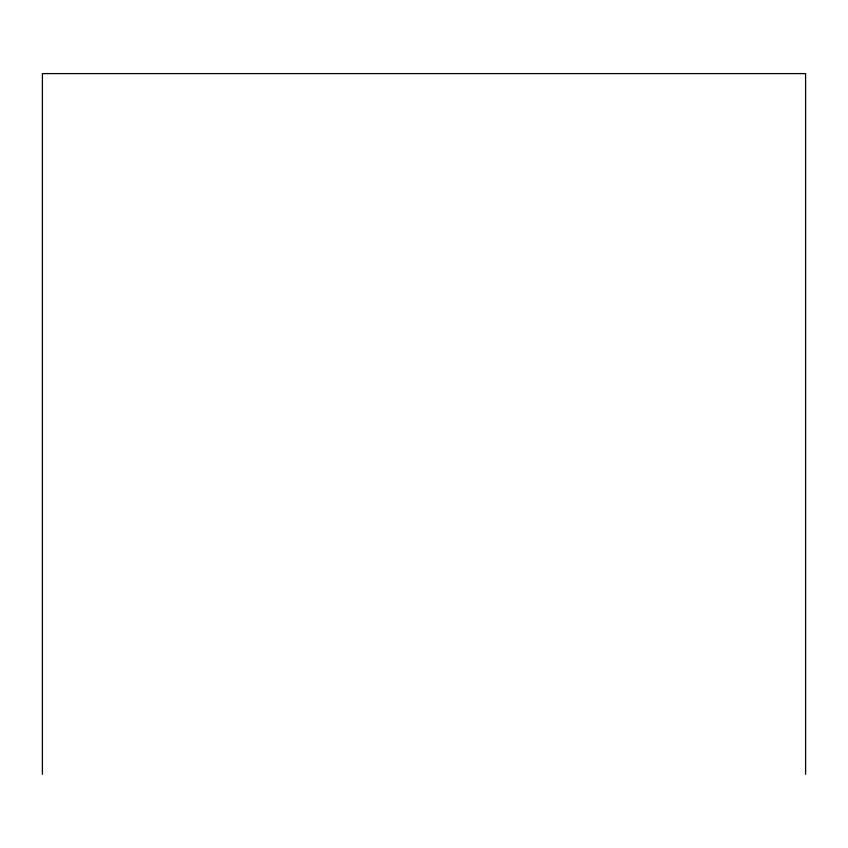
<?xml version="1.0" encoding="UTF-8"?>
<svg xmlns="http://www.w3.org/2000/svg" width="848" height="848" viewBox="0 0 848 848"><rect width="100%" height="100%" fill="white"/><g stroke="black" fill="none" stroke-linecap="round" stroke-linejoin="round"><path stroke-width="1.27" d="M805.6 774.404L805.6 73.596L42.4 73.596L42.4 774.404"/></g></svg>
